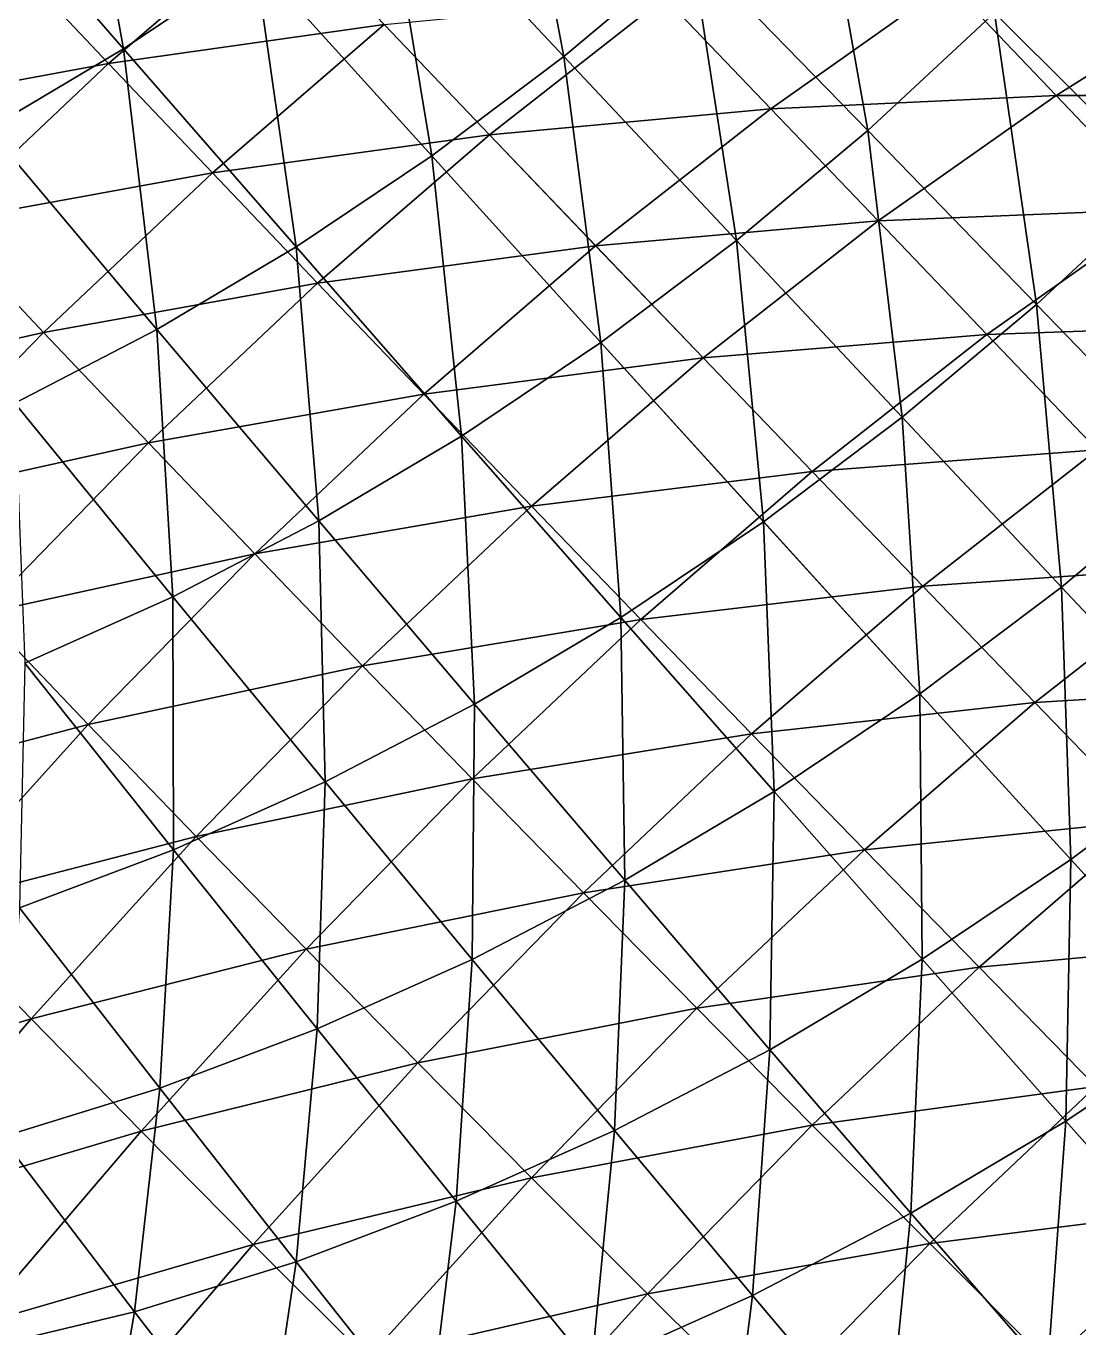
# Model space of a CAD drawing. Extents: x -232 to 179, y -162 to 161.
# Drawn here: x -71.16 to -35.27, y 7.12 to 51.5 of the extents above; entities that cross this region are included whole.
import ezdxf

# ---------------------------------------------------------------- set-up
doc = ezdxf.new("R2010")
doc.units = 0
doc.header["$MEASUREMENT"] = 0

msp = doc.modelspace()

# ---------------------------------------------------------------- linework, layer by layer
for points in [[(-67.84170999999999, 50.716175, -902.02234), (-69.64869, 60.71566, -911.1737699999999), (-73.99853, 57.79604, -910.4535), (-73.99843, 57.79614, -910.45337)], [(-69.64869, 60.71566, -911.1737699999999), (-67.84170999999999, 50.716175, -902.02234), (-63.34775500000001, 53.732536, -902.7665), (-63.34765600000001, 53.73263499999999, -902.76636)], [(-52.83002, 50.459053, -895.17755), (-54.7451, 60.567303, -903.57666), (-58.97851, 57.0199, -903.28455), (-58.978413, 57.02, -903.2844)], [(-54.7451, 60.567303, -903.57666), (-52.83002, 50.459053, -895.17755), (-48.4711, 54.11161999999999, -895.47833), (-48.471, 54.11172, -895.4782)], [(-73.99853, 57.79604, -910.4535), (-72.44699, 47.98167, -901.0531599999999), (-67.84170999999999, 50.716175, -902.02234), (-67.84161, 50.716274, -902.0222)], [(-42.46899000000001, 47.93252, -887.6286), (-44.260197, 58.02089, -895.54834), (-48.4711, 54.11161999999999, -895.47833), (-48.471, 54.11172, -895.4782)], [(-44.260197, 58.02089, -895.54834), (-42.46899000000001, 47.93252, -887.6286), (-38.14595, 51.945896, -887.7004400000001), (-38.14585, 51.945995, -887.7003)], [(-57.32879000000001, 47.074234, -894.6441699999999), (-58.97851, 57.0199, -903.28455), (-63.34775500000001, 53.732536, -902.7665), (-63.34765600000001, 53.73263499999999, -902.76636)], [(-58.97851, 57.0199, -903.28455), (-57.32879000000001, 47.074234, -894.6441699999999), (-52.83002, 50.459053, -895.17755), (-52.82991999999999, 50.459152, -895.1774)], [(-32.284992, 46.112007, -880.0708), (-33.97859, 56.212414, -887.53937), (-38.14595, 51.945896, -887.7004400000001), (-38.14585, 51.945995, -887.7003)], [(-71.85349000000001, 53.936676, -662.86725), (-62.5002, 55.2716, -656.4821), (-68.34744, 50.224182, -656.16425), (-68.34734, 50.22428, -656.1641)], [(-58.95008499999999, 51.54673, -649.84344), (-68.34744, 50.224182, -656.16425), (-62.5002, 55.2716, -656.4821), (-62.5001, 55.271698, -656.482)], [(-68.34744, 50.224182, -656.16425), (-77.58529, 48.521584, -662.82635), (-71.85349000000001, 53.936676, -662.86725), (-71.85339, 53.936775, -662.8671)], [(-61.95596999999999, 43.968456, -893.8779), (-63.34775500000001, 53.732536, -902.7665), (-67.84170999999999, 50.716175, -902.02234), (-67.84161, 50.716274, -902.0222)], [(-63.34775500000001, 53.732536, -902.7665), (-61.95596999999999, 43.968456, -893.8779), (-57.32879000000001, 47.074234, -894.6441699999999), (-57.32869, 47.074333, -894.64404)], [(-46.94398, 44.182697, -887.3198), (-48.4711, 54.11161999999999, -895.47833), (-52.83002, 50.459053, -895.17755), (-52.82991999999999, 50.459152, -895.1774)], [(-48.4711, 54.11161999999999, -895.47833), (-46.94398, 44.182697, -887.3198), (-42.46899000000001, 47.93252, -887.6286), (-42.46889, 47.93262, -887.6285)], [(-49.39643, 52.468014, -643.8612), (-39.69908, 52.966026, -638.2103), (-45.77269, 48.681698, -637.32495), (-45.77259, 48.681797, -637.3248)], [(-36.041252, 49.135265, -631.7122), (-45.77269, 48.681698, -637.32495), (-39.69908, 52.966026, -638.2103), (-39.698982, 52.966125, -638.2102)], [(-39.69908, 52.966026, -638.2103), (-29.877466, 53.018837, -632.8798), (-36.041252, 49.135265, -631.7122), (-36.041153, 49.135365, -631.7121)], [(-26.190536, 49.13291, -626.41016), (-36.041252, 49.135265, -631.7122), (-29.877466, 53.018837, -632.8798), (-29.877367, 53.018936, -632.8797)], [(-58.95008499999999, 51.54673, -649.84344), (-49.39643, 52.468014, -643.8612), (-55.36527, 47.793377, -643.25995), (-55.36516999999999, 47.793476, -643.2598)], [(-45.77269, 48.681698, -637.32495), (-55.36527, 47.793377, -643.25995), (-49.39643, 52.468014, -643.8612), (-49.39633, 52.468113, -643.8611)], [(-36.711742, 42.00235, -879.99725), (-38.14595, 51.945896, -887.7004400000001), (-42.46899000000001, 47.93252, -887.6286), (-42.46889, 47.93262, -887.6285)], [(-38.14595, 51.945896, -887.7004400000001), (-36.711742, 42.00235, -879.99725), (-32.284992, 46.112007, -880.0708), (-32.284893, 46.112106, -880.0707)], [(-68.34744, 50.224182, -656.16425), (-58.95008499999999, 51.54673, -649.84344), (-64.80636, 46.49154, -649.525), (-64.80626, 46.49164, -649.5249)], [(-55.36527, 47.793377, -643.25995), (-64.80636, 46.49154, -649.525), (-58.95008499999999, 51.54673, -649.84344), (-58.949986, 51.54683, -649.8433)], [(-66.69778000000001, 41.152885, -892.8800699999999), (-67.84170999999999, 50.716175, -902.02234), (-72.44699, 47.98167, -901.0531599999999), (-72.44689, 47.98177, -901.05304)], [(-67.84170999999999, 50.716175, -902.02234), (-66.69778000000001, 41.152885, -892.8800699999999), (-61.95596999999999, 43.968456, -893.8779), (-61.95587, 43.968555, -893.8778)], [(-77.58529, 48.521584, -662.82635), (-68.34744, 50.224182, -656.16425), (-74.092575, 44.796494, -656.1232), (-74.092476, 44.796593, -656.1231)], [(-64.80636, 46.49154, -649.525), (-74.092575, 44.796494, -656.1232), (-68.34744, 50.224182, -656.16425), (-68.34734, 50.22428, -656.1641)], [(-51.562542, 40.707745, -886.7722), (-52.83002, 50.459053, -895.17755), (-57.32879000000001, 47.074234, -894.6441699999999), (-57.32869, 47.074333, -894.64404)], [(-52.83002, 50.459053, -895.17755), (-51.562542, 40.707745, -886.7722), (-46.94398, 44.182697, -887.3198), (-46.943882, 44.182796, -887.3197)], [(-45.77269, 48.681698, -637.32495), (-36.041252, 49.135265, -631.7122), (-42.11019, 44.854225, -630.8275), (-42.110092, 44.854324, -630.8274)], [(-32.344822, 45.25532, -625.2444), (-42.11019, 44.854225, -630.8275), (-36.041252, 49.135265, -631.7122), (-36.041153, 49.135365, -631.7121)], [(-36.041252, 49.135265, -631.7122), (-26.190536, 49.13291, -626.41016), (-32.344822, 45.25532, -625.2444), (-32.34472299999999, 45.25542, -625.2442599999999)], [(-55.36527, 47.793377, -643.25995), (-45.77269, 48.681698, -637.32495), (-51.741528, 44.00706, -636.7237), (-51.74143, 44.00716, -636.7236)], [(-42.11019, 44.854225, -630.8275), (-51.741528, 44.00706, -636.7237), (-45.77269, 48.681698, -637.32495), (-45.77259, 48.681797, -637.3248)], [(-72.44699, 47.98167, -901.0531599999999), (-71.53860999999999, 38.638306, -891.6529), (-66.69778000000001, 41.152885, -892.8800699999999), (-66.69768, 41.152985, -892.87994)], [(-41.294094, 38.162556, -879.681), (-42.46899000000001, 47.93252, -887.6286), (-46.94398, 44.182697, -887.3198), (-46.943882, 44.182796, -887.3197)], [(-42.46899000000001, 47.93252, -887.6286), (-41.294094, 38.162556, -879.681), (-36.711742, 42.00235, -879.99725), (-36.711643, 42.00245, -879.9971300000001)], [(-64.80636, 46.49154, -649.525), (-55.36527, 47.793377, -643.25995), (-61.22604399999999, 42.734287, -642.94135), (-61.225945, 42.734386, -642.9412)], [(-51.741528, 44.00706, -636.7237), (-61.22604399999999, 42.734287, -642.94135), (-55.36527, 47.793377, -643.25995), (-55.36516999999999, 47.793476, -643.2598)], [(-56.312935, 37.51926, -885.9856), (-57.32879000000001, 47.074234, -894.6441699999999), (-61.95596999999999, 43.968456, -893.8779), (-61.95587, 43.968555, -893.8778)], [(-57.32879000000001, 47.074234, -894.6441699999999), (-56.312935, 37.51926, -885.9856), (-51.562542, 40.707745, -886.7722), (-51.562443, 40.707844, -886.7721)], [(-74.092575, 44.796494, -656.1232), (-64.80636, 46.49154, -649.525), (-70.56035, 41.05548, -649.484), (-70.56025, 41.05558, -649.4839)], [(-61.22604399999999, 42.734287, -642.94135), (-70.56035, 41.05548, -649.484), (-64.80636, 46.49154, -649.525), (-64.80626, 46.49164, -649.5249)], [(-31.175716, 36.296898, -872.5576), (-32.284992, 46.112007, -880.0708), (-36.711742, 42.00235, -879.99725), (-36.711643, 42.00245, -879.9971300000001)], [(-51.741528, 44.00706, -636.7237), (-42.11019, 44.854225, -630.8275), (-48.074448, 40.18317, -630.2267), (-48.07435, 40.18327, -630.22656)], [(-38.404415, 40.980873, -624.361), (-48.074448, 40.18317, -630.2267), (-42.11019, 44.854225, -630.8275), (-42.110092, 44.854324, -630.8274)], [(-42.11019, 44.854225, -630.8275), (-32.344822, 45.25532, -625.2444), (-38.404415, 40.980873, -624.361), (-38.40431599999999, 40.98097199999999, -624.3609)], [(-28.60519, 41.32133, -618.79926), (-38.404415, 40.980873, -624.361), (-32.344822, 45.25532, -625.2444), (-32.34472299999999, 45.25542, -625.2442599999999)], [(-70.56035, 41.05548, -649.484), (-79.755066, 38.986954, -656.3493), (-74.092575, 44.796494, -656.1232), (-74.092476, 44.796593, -656.1231)], [(-61.18101, 34.628723, -884.9611), (-61.95596999999999, 43.968456, -893.8779), (-66.69778000000001, 41.152885, -892.8800699999999), (-66.69768, 41.152985, -892.87994)], [(-61.95596999999999, 43.968456, -893.8779), (-61.18101, 34.628723, -884.9611), (-56.312935, 37.51926, -885.9856), (-56.312836, 37.51936, -885.9855)], [(-61.22604399999999, 42.734287, -642.94135), (-51.741528, 44.00706, -636.7237), (-57.60230300000001, 38.94797, -636.4051), (-57.602203, 38.94807, -636.40497)], [(-48.074448, 40.18317, -630.2267), (-57.60230300000001, 38.94797, -636.4051), (-51.741528, 44.00706, -636.7237), (-51.74143, 44.00716, -636.7236)], [(-46.023464, 34.604237, -879.12036), (-46.94398, 44.182697, -887.3198), (-51.562542, 40.707745, -886.7722), (-51.562443, 40.707844, -886.7721)], [(-46.94398, 44.182697, -887.3198), (-46.023464, 34.604237, -879.12036), (-41.294094, 38.162556, -879.681), (-41.293995, 38.162655, -879.6809)], [(-70.56035, 41.05548, -649.484), (-61.22604399999999, 42.734287, -642.94135), (-66.98447, 37.29405, -642.90027), (-66.98437, 37.294147, -642.90015)], [(-57.60230300000001, 38.94797, -636.4051), (-66.98447, 37.29405, -642.90027), (-61.22604399999999, 42.734287, -642.94135), (-61.225945, 42.734386, -642.9412)], [(-35.857346, 32.373917, -872.2346), (-36.711742, 42.00235, -879.99725), (-41.294094, 38.162556, -879.681), (-41.293995, 38.162655, -879.6809)], [(-36.711742, 42.00235, -879.99725), (-35.857346, 32.373917, -872.2346), (-31.175716, 36.296898, -872.5576), (-31.175617, 36.296997, -872.5575)], [(-38.404415, 40.980873, -624.361), (-28.60519, 41.32133, -618.79926), (-34.65073, 37.056797, -617.9179), (-34.65063, 37.056896, -617.9178)], [(-79.755066, 38.986954, -656.3493), (-70.56035, 41.05548, -649.484), (-76.231575, 35.236977, -649.7104), (-76.231476, 35.237076, -649.71027)], [(-66.98447, 37.29405, -642.90027), (-76.231575, 35.236977, -649.7104), (-70.56035, 41.05548, -649.484), (-70.56025, 41.05558, -649.4839)], [(-66.15075999999999, 32.04718, -883.7013), (-66.69778000000001, 41.152885, -892.8800699999999), (-71.53860999999999, 38.638306, -891.6529), (-71.53851, 38.638405, -891.6528)], [(-66.69778000000001, 41.152885, -892.8800699999999), (-66.15075999999999, 32.04718, -883.7013), (-61.18101, 34.628723, -884.9611), (-61.180912, 34.628822, -884.961)], [(-48.074448, 40.18317, -630.2267), (-38.404415, 40.980873, -624.361), (-44.359486, 36.317028, -623.76117), (-44.359386, 36.317127, -623.76105)], [(-34.65073, 37.056797, -617.9179), (-44.359486, 36.317028, -623.76117), (-38.404415, 40.980873, -624.361), (-38.40431599999999, 40.98097199999999, -624.3609)], [(-50.887833, 31.339252, -878.3148), (-51.562542, 40.707745, -886.7722), (-56.312935, 37.51926, -885.9856), (-56.312836, 37.51936, -885.9855)], [(-51.562542, 40.707745, -886.7722), (-50.887833, 31.339252, -878.3148), (-46.023464, 34.604237, -879.12036), (-46.02336500000001, 34.604336, -879.1202400000001)], [(-57.60230300000001, 38.94797, -636.4051), (-48.074448, 40.18317, -630.2267), (-53.930717, 35.12798, -629.9083), (-53.93062, 35.12808, -629.9082)], [(-44.359486, 36.317028, -623.76117), (-53.930717, 35.12798, -629.9083), (-48.074448, 40.18317, -630.2267), (-48.07435, 40.18327, -630.22656)], [(-71.53860999999999, 38.638306, -891.6529), (-71.20481, 29.78498, -882.2097), (-66.15075999999999, 32.04718, -883.7013), (-66.15066, 32.04728, -883.7012)], [(-66.98447, 37.29405, -642.90027), (-57.60230300000001, 38.94797, -636.4051), (-63.36071999999999, 33.507732, -636.36395), (-63.360622, 33.50783, -636.36383)], [(-53.930717, 35.12798, -629.9083), (-63.36071999999999, 33.507732, -636.36395), (-57.60230300000001, 38.94797, -636.4051), (-57.602203, 38.94807, -636.40497)], [(-40.68918, 28.738503, -871.66174), (-41.294094, 38.162556, -879.681), (-46.023464, 34.604237, -879.12036), (-46.02336500000001, 34.604336, -879.1202400000001)], [(-41.294094, 38.162556, -879.681), (-40.68918, 28.738503, -871.66174), (-35.857346, 32.373917, -872.2346), (-35.857246, 32.374016, -872.2345)], [(-76.231575, 35.236977, -649.7104), (-66.98447, 37.29405, -642.90027), (-72.66005, 31.471071, -643.1268), (-72.65995, 31.47117, -643.12665)], [(-63.36071999999999, 33.507732, -636.36395), (-72.66005, 31.471071, -643.1268), (-66.98447, 37.29405, -642.90027), (-66.98437, 37.294147, -642.90015)], [(-55.87270400000001, 28.37936, -877.2658), (-56.312935, 37.51926, -885.9856), (-61.18101, 34.628723, -884.9611), (-61.180912, 34.628822, -884.961)], [(-56.312935, 37.51926, -885.9856), (-55.87270400000001, 28.37936, -877.2658), (-50.887833, 31.339252, -878.3148), (-50.887733, 31.339352, -878.3147)], [(-44.359486, 36.317028, -623.76117), (-34.65073, 37.056797, -617.9179), (-40.59198, 32.40377, -617.3194599999999), (-40.59188, 32.40387, -617.31934)], [(-30.844212, 33.076866, -611.4903), (-40.59198, 32.40377, -617.3194599999999), (-34.65073, 37.056797, -617.9179), (-34.65063, 37.056896, -617.9178)], [(-53.930717, 35.12798, -629.9083), (-44.359486, 36.317028, -623.76117), (-50.206738, 31.269611, -623.4433), (-50.20664, 31.26971, -623.4432)], [(-40.59198, 32.40377, -617.3194599999999), (-50.206738, 31.269611, -623.4433), (-44.359486, 36.317028, -623.76117), (-44.359386, 36.317127, -623.76105)], [(-30.61354, 26.795052, -864.95703), (-31.175716, 36.296898, -872.5576), (-35.857346, 32.373917, -872.2346), (-35.857246, 32.374016, -872.2345)], [(-63.36071999999999, 33.507732, -636.36395), (-53.930717, 35.12798, -629.9083), (-59.68470799999999, 29.69192, -629.86725), (-59.68461, 29.692019, -629.8671)], [(-50.206738, 31.269611, -623.4433), (-59.68470799999999, 29.69192, -629.86725), (-53.930717, 35.12798, -629.9083), (-53.93062, 35.12808, -629.9082)], [(-60.96167800000001, 25.735886, -875.9757), (-61.18101, 34.628723, -884.9611), (-66.15075999999999, 32.04718, -883.7013), (-66.15066, 32.04728, -883.7012)], [(-61.18101, 34.628723, -884.9611), (-60.96167800000001, 25.735886, -875.9757), (-55.87270400000001, 28.37936, -877.2658), (-55.872604, 28.37946, -877.2657)], [(-45.658943, 25.402779, -870.8388), (-46.023464, 34.604237, -879.12036), (-50.887833, 31.339252, -878.3148), (-50.887733, 31.339352, -878.3147)], [(-46.023464, 34.604237, -879.12036), (-45.658943, 25.402779, -870.8388), (-40.68918, 28.738503, -871.66174), (-40.68908, 28.738602, -871.6616)], [(-72.66005, 31.471071, -643.1268), (-63.36071999999999, 33.507732, -636.36395), (-69.0363, 27.684752, -636.5905), (-69.0362, 27.68485, -636.5904)], [(-59.68470799999999, 29.69192, -629.86725), (-69.0363, 27.684752, -636.5905), (-63.36071999999999, 33.507732, -636.36395), (-63.360622, 33.50783, -636.36383)], [(-40.59198, 32.40377, -617.3194599999999), (-30.844212, 33.076866, -611.4903), (-36.766975, 28.438314, -610.8937), (-36.766876, 28.438414, -610.89355)], [(-26.979692, 29.035635, -605.0703), (-36.766975, 28.438314, -610.8937), (-30.844212, 33.076866, -611.4903), (-30.844112, 33.076965, -611.4902)], [(-50.206738, 31.269611, -623.4433), (-40.59198, 32.40377, -617.3194599999999), (-46.42567, 27.368065, -617.0023), (-46.42557, 27.368164, -617.0022)], [(-36.766975, 28.438314, -610.8937), (-46.42567, 27.368065, -617.0023), (-40.59198, 32.40377, -617.3194599999999), (-40.59188, 32.40387, -617.31934)], [(-66.136986, 23.41941, -874.44836), (-66.15075999999999, 32.04718, -883.7013), (-71.20481, 29.78498, -882.2097), (-71.20470999999999, 29.78508, -882.2096)], [(-66.15075999999999, 32.04718, -883.7013), (-66.136986, 23.41941, -874.44836), (-60.96167800000001, 25.735886, -875.9757), (-60.96158, 25.735985, -875.9756)], [(-35.540062, 23.088406, -864.3729), (-35.857346, 32.373917, -872.2346), (-40.68918, 28.738503, -871.66174), (-40.68908, 28.738602, -871.6616)], [(-35.857346, 32.373917, -872.2346), (-35.540062, 23.088406, -864.3729), (-30.61354, 26.795052, -864.95703), (-30.613441, 26.79515, -864.9569)], [(-69.0363, 27.684752, -636.5905), (-78.294174, 25.255789, -643.6036), (-72.66005, 31.471071, -643.1268), (-72.65995, 31.47117, -643.12665)], [(-59.68470799999999, 29.69192, -629.86725), (-50.206738, 31.269611, -623.4433), (-55.951866, 25.841923, -623.4023), (-55.951767, 25.842022, -623.40216)], [(-46.42567, 27.368065, -617.0023), (-55.951866, 25.841923, -623.4023), (-50.206738, 31.269611, -623.4433), (-50.20664, 31.26971, -623.4432)], [(-50.75181, 22.378754, -869.7669999999999), (-50.887833, 31.339252, -878.3148), (-55.87270400000001, 28.37936, -877.2658), (-55.872604, 28.37946, -877.2657)], [(-50.887833, 31.339252, -878.3148), (-50.75181, 22.378754, -869.7669999999999), (-45.658943, 25.402779, -870.8388), (-45.658844, 25.402878, -870.8387)], [(-71.20481, 29.78498, -882.2097), (-71.3799, 21.439705, -872.6885), (-66.136986, 23.41941, -874.44836), (-66.13689000000001, 23.41951, -874.44824)], [(-69.0363, 27.684752, -636.5905), (-59.68470799999999, 29.69192, -629.86725), (-65.35593399999999, 23.873415, -630.0936), (-65.355835, 23.873514, -630.0935)], [(-55.951866, 25.841923, -623.4023), (-65.35593399999999, 23.873415, -630.0936), (-59.68470799999999, 29.69192, -629.86725), (-59.68461, 29.692019, -629.8671)], [(-36.766975, 28.438314, -610.8937), (-26.979692, 29.035635, -605.0703), (-32.879234, 24.415274, -604.4761), (-32.879135, 24.415373, -604.47595)], [(-46.42567, 27.368065, -617.0023), (-36.766975, 28.438314, -610.8937), (-42.58251, 23.41828, -610.5775), (-42.582413, 23.418379, -610.5774)], [(-40.60720999999999, 19.687317, -863.5338), (-40.68918, 28.738503, -871.66174), (-45.658943, 25.402779, -870.8388), (-45.658844, 25.402878, -870.8387)], [(-32.879234, 24.415274, -604.4761), (-42.58251, 23.41828, -610.5775), (-36.766975, 28.438314, -610.8937), (-36.766876, 28.438414, -610.89355)], [(-40.68918, 28.738503, -871.66174), (-40.60720999999999, 19.687317, -863.5338), (-35.540062, 23.088406, -864.3729), (-35.539963, 23.088505, -864.3728)], [(-55.951042, 19.678013, -868.4490400000001), (-55.87270400000001, 28.37936, -877.2658), (-60.96167800000001, 25.735886, -875.9757), (-60.96158, 25.735985, -875.9756)], [(-55.87270400000001, 28.37936, -877.2658), (-55.951042, 19.678013, -868.4490400000001), (-50.75181, 22.378754, -869.7669999999999), (-50.75171, 22.378853, -869.7669)], [(-78.294174, 25.255789, -643.6036), (-69.0363, 27.684752, -636.5905), (-74.670425, 21.46947, -637.0673), (-74.67033, 21.469568, -637.0672)], [(-65.35593399999999, 23.873415, -630.0936), (-74.670425, 21.46947, -637.0673), (-69.0363, 27.684752, -636.5905), (-69.0362, 27.68485, -636.5904)], [(-55.951866, 25.841923, -623.4023), (-46.42567, 27.368065, -617.0023), (-52.157467, 21.952972, -616.9614), (-52.157368, 21.953072, -616.9613)], [(-42.58251, 23.41828, -610.5775), (-52.157467, 21.952972, -616.9614), (-46.42567, 27.368065, -617.0023), (-46.42557, 27.368164, -617.0022)], [(-30.558765, 17.634445, -857.2329), (-30.61354, 26.795052, -864.95703), (-35.540062, 23.088406, -864.3729), (-35.539963, 23.088505, -864.3728)], [(-65.35593399999999, 23.873415, -630.0936), (-55.951866, 25.841923, -623.4023), (-61.61435, 20.03238, -623.6283), (-61.61425, 20.032478, -623.6282)], [(-52.157467, 21.952972, -616.9614), (-61.61435, 20.03238, -623.6283), (-55.951866, 25.841923, -623.4023), (-55.951767, 25.842022, -623.40216)], [(-61.23848, 17.311352, -866.8886), (-60.96167800000001, 25.735886, -875.9757), (-66.136986, 23.41941, -874.44836), (-66.13689000000001, 23.41951, -874.44824)], [(-60.96167800000001, 25.735886, -875.9757), (-61.23848, 17.311352, -866.8886), (-55.951042, 19.678013, -868.4490400000001), (-55.950943, 19.678112, -868.4489)], [(-45.79988, 16.604034, -862.44104), (-45.658943, 25.402779, -870.8388), (-50.75181, 22.378754, -869.7669999999999), (-50.75171, 22.378853, -869.7669)], [(-45.658943, 25.402779, -870.8388), (-45.79988, 16.604034, -862.44104), (-40.60720999999999, 19.687317, -863.5338), (-40.60711, 19.687416, -863.5337)], [(-42.58251, 23.41828, -610.5775), (-32.879234, 24.415274, -604.4761), (-38.671967, 19.414923, -604.16113), (-38.671867, 19.415022, -604.161)], [(-28.92323, 20.329012, -598.0585), (-38.671967, 19.414923, -604.16113), (-32.879234, 24.415274, -604.4761), (-32.879135, 24.415373, -604.47595)], [(-74.670425, 21.46947, -637.0673), (-65.35593399999999, 23.873415, -630.0936), (-70.98573, 17.662909, -630.57007), (-70.98563399999999, 17.663008, -630.56995)], [(-61.61435, 20.03238, -623.6283), (-70.98573, 17.662909, -630.57007), (-65.35593399999999, 23.873415, -630.0936), (-65.355835, 23.873514, -630.0935)], [(-66.59498, 15.288746, -865.0906), (-66.136986, 23.41941, -874.44836), (-71.3799, 21.439705, -872.6885), (-71.3798, 21.439804, -872.68835)], [(-66.136986, 23.41941, -874.44836), (-66.59498, 15.288746, -865.0906), (-61.23848, 17.311352, -866.8886), (-61.23838000000001, 17.311451, -866.8885)], [(-52.157467, 21.952972, -616.9614), (-42.58251, 23.41828, -610.5775), (-48.296474, 18.02004, -610.53674), (-48.296375, 18.02014, -610.5366)], [(-38.671967, 19.414923, -604.16113), (-48.296474, 18.02004, -610.53674), (-42.58251, 23.41828, -610.5775), (-42.582413, 23.418379, -610.5774)], [(-35.715805, 14.173027, -856.3789), (-35.540062, 23.088406, -864.3729), (-40.60720999999999, 19.687317, -863.5338), (-40.60711, 19.687416, -863.5337)], [(-35.540062, 23.088406, -864.3729), (-35.715805, 14.173027, -856.3789), (-30.558765, 17.634445, -857.2329), (-30.558666, 17.634544, -857.2328)], [(-51.10100000000001, 13.850357, -861.0972), (-50.75181, 22.378754, -869.7669999999999), (-55.951042, 19.678013, -868.4490400000001), (-55.950943, 19.678112, -868.4489)], [(-50.75181, 22.378754, -869.7669999999999), (-51.10100000000001, 13.850357, -861.0972), (-45.79988, 16.604034, -862.44104), (-45.79978, 16.604134, -862.4409)], [(-61.61435, 20.03238, -623.6283), (-52.157467, 21.952972, -616.9614), (-57.806828, 16.1569, -617.1869), (-57.80673, 16.157, -617.18677)], [(-48.296474, 18.02004, -610.53674), (-57.806828, 16.1569, -617.1869), (-52.157467, 21.952972, -616.9614), (-52.157368, 21.953072, -616.9613)], [(-70.98573, 17.662909, -630.57007), (-80.34151, 14.838228, -637.7646), (-74.670425, 21.46947, -637.0673), (-74.67033, 21.469568, -637.0672)], [(-71.3799, 21.439705, -872.6885), (-72.00078, 13.619125, -863.0607), (-66.59498, 15.288746, -865.0906), (-66.59488, 15.288846, -865.09045)], [(-70.98573, 17.662909, -630.57007), (-61.61435, 20.03238, -623.6283), (-67.23548000000001, 13.831439, -624.104), (-67.23538, 13.831539, -624.1039)], [(-57.806828, 16.1569, -617.1869), (-67.23548000000001, 13.831439, -624.104), (-61.61435, 20.03238, -623.6283), (-61.61425, 20.032478, -623.6282)], [(-38.671967, 19.414923, -604.16113), (-28.92323, 20.329012, -598.0585), (-34.68844, 15.352427, -597.74506), (-34.68834, 15.352527, -597.74493)], [(-56.49205799999999, 11.437321, -859.5062), (-55.951042, 19.678013, -868.4490400000001), (-61.23848, 17.311352, -866.8886), (-61.23838000000001, 17.311451, -866.8885)], [(-55.951042, 19.678013, -868.4490400000001), (-56.49205799999999, 11.437321, -859.5062), (-51.10100000000001, 13.850357, -861.0972), (-51.100903, 13.850457, -861.0971)], [(-41.000595, 11.035049, -855.2667), (-40.60720999999999, 19.687317, -863.5338), (-45.79988, 16.604034, -862.44104), (-45.79978, 16.604134, -862.4409)], [(-40.60720999999999, 19.687317, -863.5338), (-41.000595, 11.035049, -855.2667), (-35.715805, 14.173027, -856.3789), (-35.715706, 14.173127, -856.3788)], [(-48.296474, 18.02004, -610.53674), (-38.671967, 19.414923, -604.16113), (-44.363533, 14.0378475, -604.1205), (-44.36343400000001, 14.037948, -604.12036)], [(-34.68844, 15.352427, -597.74506), (-44.363533, 14.0378475, -604.1205), (-38.671967, 19.414923, -604.16113), (-38.671867, 19.415022, -604.161)], [(-57.806828, 16.1569, -617.1869), (-48.296474, 18.02004, -610.53674), (-53.928265, 12.2420025, -610.7616), (-53.928165, 12.242103, -610.7615)], [(-44.363533, 14.0378475, -604.1205), (-53.928265, 12.2420025, -610.7616), (-48.296474, 18.02004, -610.53674), (-48.296375, 18.02014, -610.5366)], [(-80.34151, 14.838228, -637.7646), (-70.98573, 17.662909, -630.57007), (-76.65245999999999, 11.036758, -631.2668), (-76.65236, 11.036859, -631.26666)], [(-67.23548000000001, 13.831439, -624.104), (-76.65245999999999, 11.036758, -631.2668), (-70.98573, 17.662909, -630.57007), (-70.98563399999999, 17.663008, -630.56995)], [(-61.95352, 9.375084, -857.673), (-61.23848, 17.311352, -866.8886), (-66.59498, 15.288746, -865.0906), (-66.59488, 15.288846, -865.09045)], [(-61.23848, 17.311352, -866.8886), (-61.95352, 9.375084, -857.673), (-56.49205799999999, 11.437321, -859.5062), (-56.49196, 11.437421, -859.5061)], [(-30.969728, 8.842255, -849.3552), (-30.558765, 17.634445, -857.2329), (-35.715805, 14.173027, -856.3789), (-35.715706, 14.173127, -856.3788)], [(-46.395756, 8.232525, -853.8991), (-45.79988, 16.604034, -862.44104), (-51.10100000000001, 13.850357, -861.0972), (-51.100903, 13.850457, -861.0971)], [(-45.79988, 16.604034, -862.44104), (-46.395756, 8.232525, -853.8991), (-41.000595, 11.035049, -855.2667), (-41.00049600000001, 11.03515, -855.2666)], [(-67.23548000000001, 13.831439, -624.104), (-57.806828, 16.1569, -617.1869), (-63.41490600000001, 9.970348, -617.6615), (-63.41480600000001, 9.9704485, -617.6614)], [(-53.928265, 12.2420025, -610.7616), (-63.41490600000001, 9.970348, -617.6615), (-57.806828, 16.1569, -617.1869), (-57.80673, 16.157, -617.18677)], [(-67.46525600000001, 7.672741, -855.60333), (-66.59498, 15.288746, -865.0906), (-72.00078, 13.619125, -863.0607), (-72.00068, 13.6192255, -863.0606)], [(-66.59498, 15.288746, -865.0906), (-67.46525600000001, 7.672741, -855.60333), (-61.95352, 9.375084, -857.673), (-61.953423, 9.375183999999999, -857.67285)], [(-44.363533, 14.0378475, -604.1205), (-34.68844, 15.352427, -597.74506), (-40.35295, 10.000902, -597.70465), (-40.35285, 10.001002, -597.7045)], [(-30.625868, 11.22481, -591.32104), (-40.35295, 10.000902, -597.70465), (-34.68844, 15.352427, -597.74506), (-34.68834, 15.352527, -597.74493)], [(-76.65245999999999, 11.036758, -631.2668), (-67.23548000000001, 13.831439, -624.104), (-72.89348000000001, 7.215497, -624.7997), (-72.89338000000001, 7.215597, -624.7995599999999)], [(-63.41490600000001, 9.970348, -617.6615), (-72.89348000000001, 7.215497, -624.7997), (-67.23548000000001, 13.831439, -624.104), (-67.23538, 13.831539, -624.1039)], [(-51.882446, 5.776676, -852.27985), (-51.10100000000001, 13.850357, -861.0972), (-56.49205799999999, 11.437321, -859.5062), (-56.49196, 11.437421, -859.5061)], [(-53.928265, 12.2420025, -610.7616), (-44.363533, 14.0378475, -604.1205), (-49.97323, 8.282471000000001, -604.3444), (-49.97313, 8.282571, -604.3443)], [(-51.10100000000001, 13.850357, -861.0972), (-51.882446, 5.776676, -852.27985), (-46.395756, 8.232525, -853.8991), (-46.395657, 8.232625, -853.8989999999999)], [(-40.35295, 10.000902, -597.70465), (-49.97323, 8.282471000000001, -604.3444), (-44.363533, 14.0378475, -604.1205), (-44.36343400000001, 14.037948, -604.12036)], [(-36.339405, 5.6538734, -848.2252), (-35.715805, 14.173027, -856.3789), (-41.000595, 11.035049, -855.2667), (-41.00049600000001, 11.03515, -855.2666)], [(-35.715805, 14.173027, -856.3789), (-36.339405, 5.6538734, -848.2252), (-30.969728, 8.842255, -849.3552), (-30.96963, 8.842355, -849.3551)], [(-72.00078, 13.619125, -863.0607), (-73.00668, 6.3382416, -853.3042), (-67.46525600000001, 7.672741, -855.60333), (-67.46516, 7.672841, -855.6032)], [(-63.41490600000001, 9.970348, -617.6615), (-53.928265, 12.2420025, -610.7616), (-59.518887, 6.0746975, -611.2347), (-59.518787, 6.074797599999999, -611.23456)], [(-49.97323, 8.282471000000001, -604.3444), (-59.518887, 6.0746975, -611.2347), (-53.928265, 12.2420025, -610.7616), (-53.928165, 12.242103, -610.7615)], [(-57.4408, 3.6778564, -850.41406), (-56.49205799999999, 11.437321, -859.5062), (-61.95352, 9.375084, -857.673), (-61.953423, 9.375183999999999, -857.67285)], [(-56.49205799999999, 11.437321, -859.5062), (-57.4408, 3.6778564, -850.41406), (-51.882446, 5.776676, -852.27985), (-51.882347, 5.7767763, -852.2797)], [(-40.35295, 10.000902, -597.70465), (-30.625868, 11.22481, -591.32104), (-36.258606, 5.903311, -591.2809), (-36.258507, 5.903411, -591.28076)], [(-26.477886, 7.025791000000001, -584.8806), (-36.258606, 5.903311, -591.2809), (-30.625868, 11.22481, -591.32104), (-30.625769, 11.22491, -591.3209)], [(-41.821228, 2.8063316, -846.8356), (-41.000595, 11.035049, -855.2667), (-46.395756, 8.232525, -853.8991), (-46.395657, 8.232625, -853.8989999999999)], [(-41.000595, 11.035049, -855.2667), (-41.821228, 2.8063316, -846.8356), (-36.339405, 5.6538734, -848.2252), (-36.339306, 5.6539736, -848.2251)], [(-72.89348000000001, 7.215497, -624.7997), (-63.41490600000001, 9.970348, -617.6615), (-69.059784, 3.369753, -618.3555), (-69.059685, 3.3698528, -618.3554)], [(-59.518887, 6.0746975, -611.2347), (-69.059784, 3.369753, -618.3555), (-63.41490600000001, 9.970348, -617.6615), (-63.41480600000001, 9.9704485, -617.6614)], [(-49.97323, 8.282471000000001, -604.3444), (-40.35295, 10.000902, -597.70465), (-45.93599, 4.272873000000001, -597.9275), (-45.93589, 4.272973, -597.92737)], [(-36.258606, 5.903311, -591.2809), (-45.93599, 4.272873000000001, -597.9275), (-40.35295, 10.000902, -597.70465), (-40.35285, 10.001002, -597.7045)], [(-63.05031, 1.9453125, -848.3077400000001), (-61.95352, 9.375084, -857.673), (-67.46525600000001, 7.672741, -855.60333), (-67.46516, 7.672841, -855.6032)], [(-61.95352, 9.375084, -857.673), (-63.05031, 1.9453125, -848.3077400000001), (-57.4408, 3.6778564, -850.41406), (-57.4407, 3.6779563, -850.41394)], [(-31.803333, 0.44455338, -841.2994), (-30.969728, 8.842255, -849.3552), (-36.339405, 5.6538734, -848.2252), (-36.339306, 5.6539736, -848.2251)], [(-59.518887, 6.0746975, -611.2347), (-49.97323, 8.282471000000001, -604.3444), (-55.54193000000001, 2.139349, -604.8157), (-55.54183199999999, 2.139449, -604.81555)], [(-45.93599, 4.272873000000001, -597.9275), (-55.54193000000001, 2.139349, -604.8157), (-49.97323, 8.282471000000001, -604.3444), (-49.97313, 8.282571, -604.3443)], [(-47.39605, 0.31103897, -845.1903), (-46.395756, 8.232525, -853.8991), (-51.882446, 5.776676, -852.27985), (-51.882347, 5.7767763, -852.2797)], [(-46.395756, 8.232525, -853.8991), (-47.39605, 0.31103897, -845.1903), (-41.821228, 2.8063316, -846.8356), (-41.82113, 2.8064315, -846.83545)], [(-68.69005, 0.5871353, -845.9678), (-67.46525600000001, 7.672741, -855.60333), (-73.00668, 6.3382416, -853.3042), (-73.006584, 6.3383417, -853.3041)], [(-67.46525600000001, 7.672741, -855.60333), (-68.69005, 0.5871353, -845.9678), (-63.05031, 1.9453125, -848.3077400000001), (-63.05021, 1.9454125, -848.3076)], [(-69.059784, 3.369753, -618.3555), (-78.735794, 0.13504887, -625.66223), (-72.89348000000001, 7.215497, -624.7997), (-72.89338000000001, 7.215597, -624.7995599999999)]]:
    msp.add_3dface(points)

doc.saveas('drawing.dxf')
